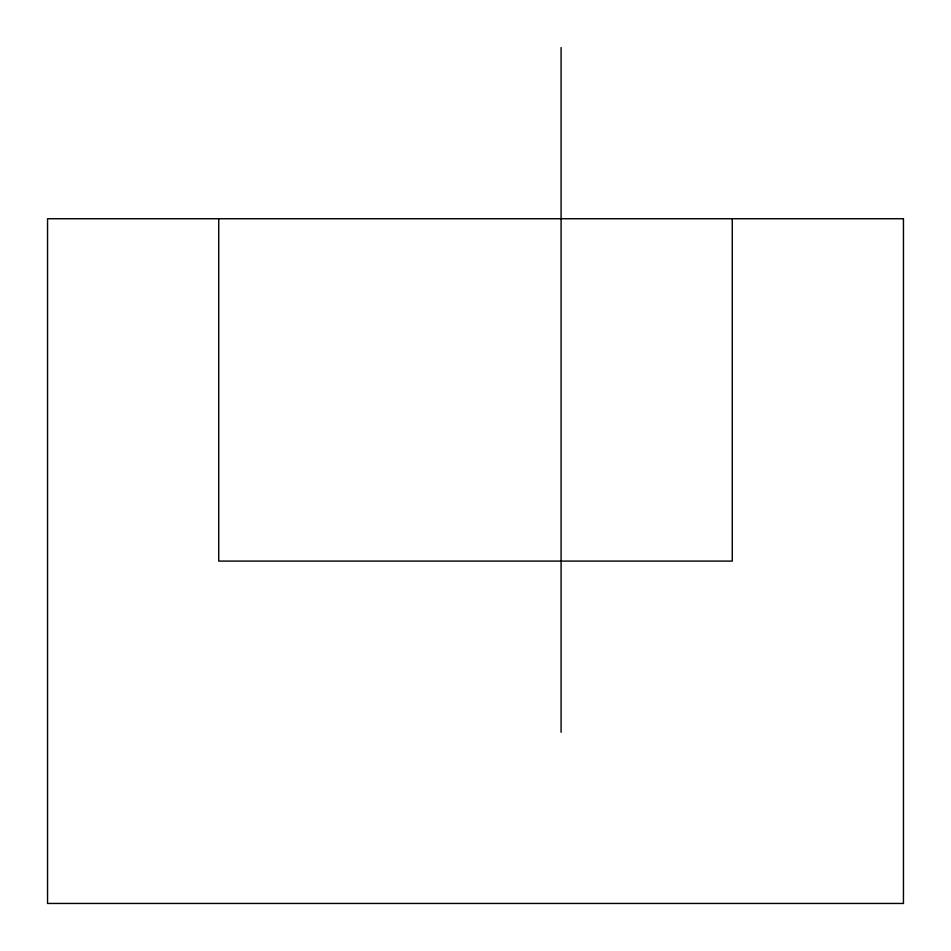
<?xml version="1.0" encoding="UTF-8"?>
<svg xmlns="http://www.w3.org/2000/svg" width="951" height="951" viewBox="0 0 951 951"><rect width="100%" height="100%" fill="white"/><g stroke="black" fill="none" stroke-linecap="round" stroke-linejoin="round"><path stroke-width="1.43" d="M732.27 218.73L732.27 561.09L218.73 561.09L218.73 218.73M561.09 47.55L561.09 732.27M903.45 218.73L47.55 218.73L47.55 903.45L903.45 903.45L903.45 218.73"/></g></svg>
